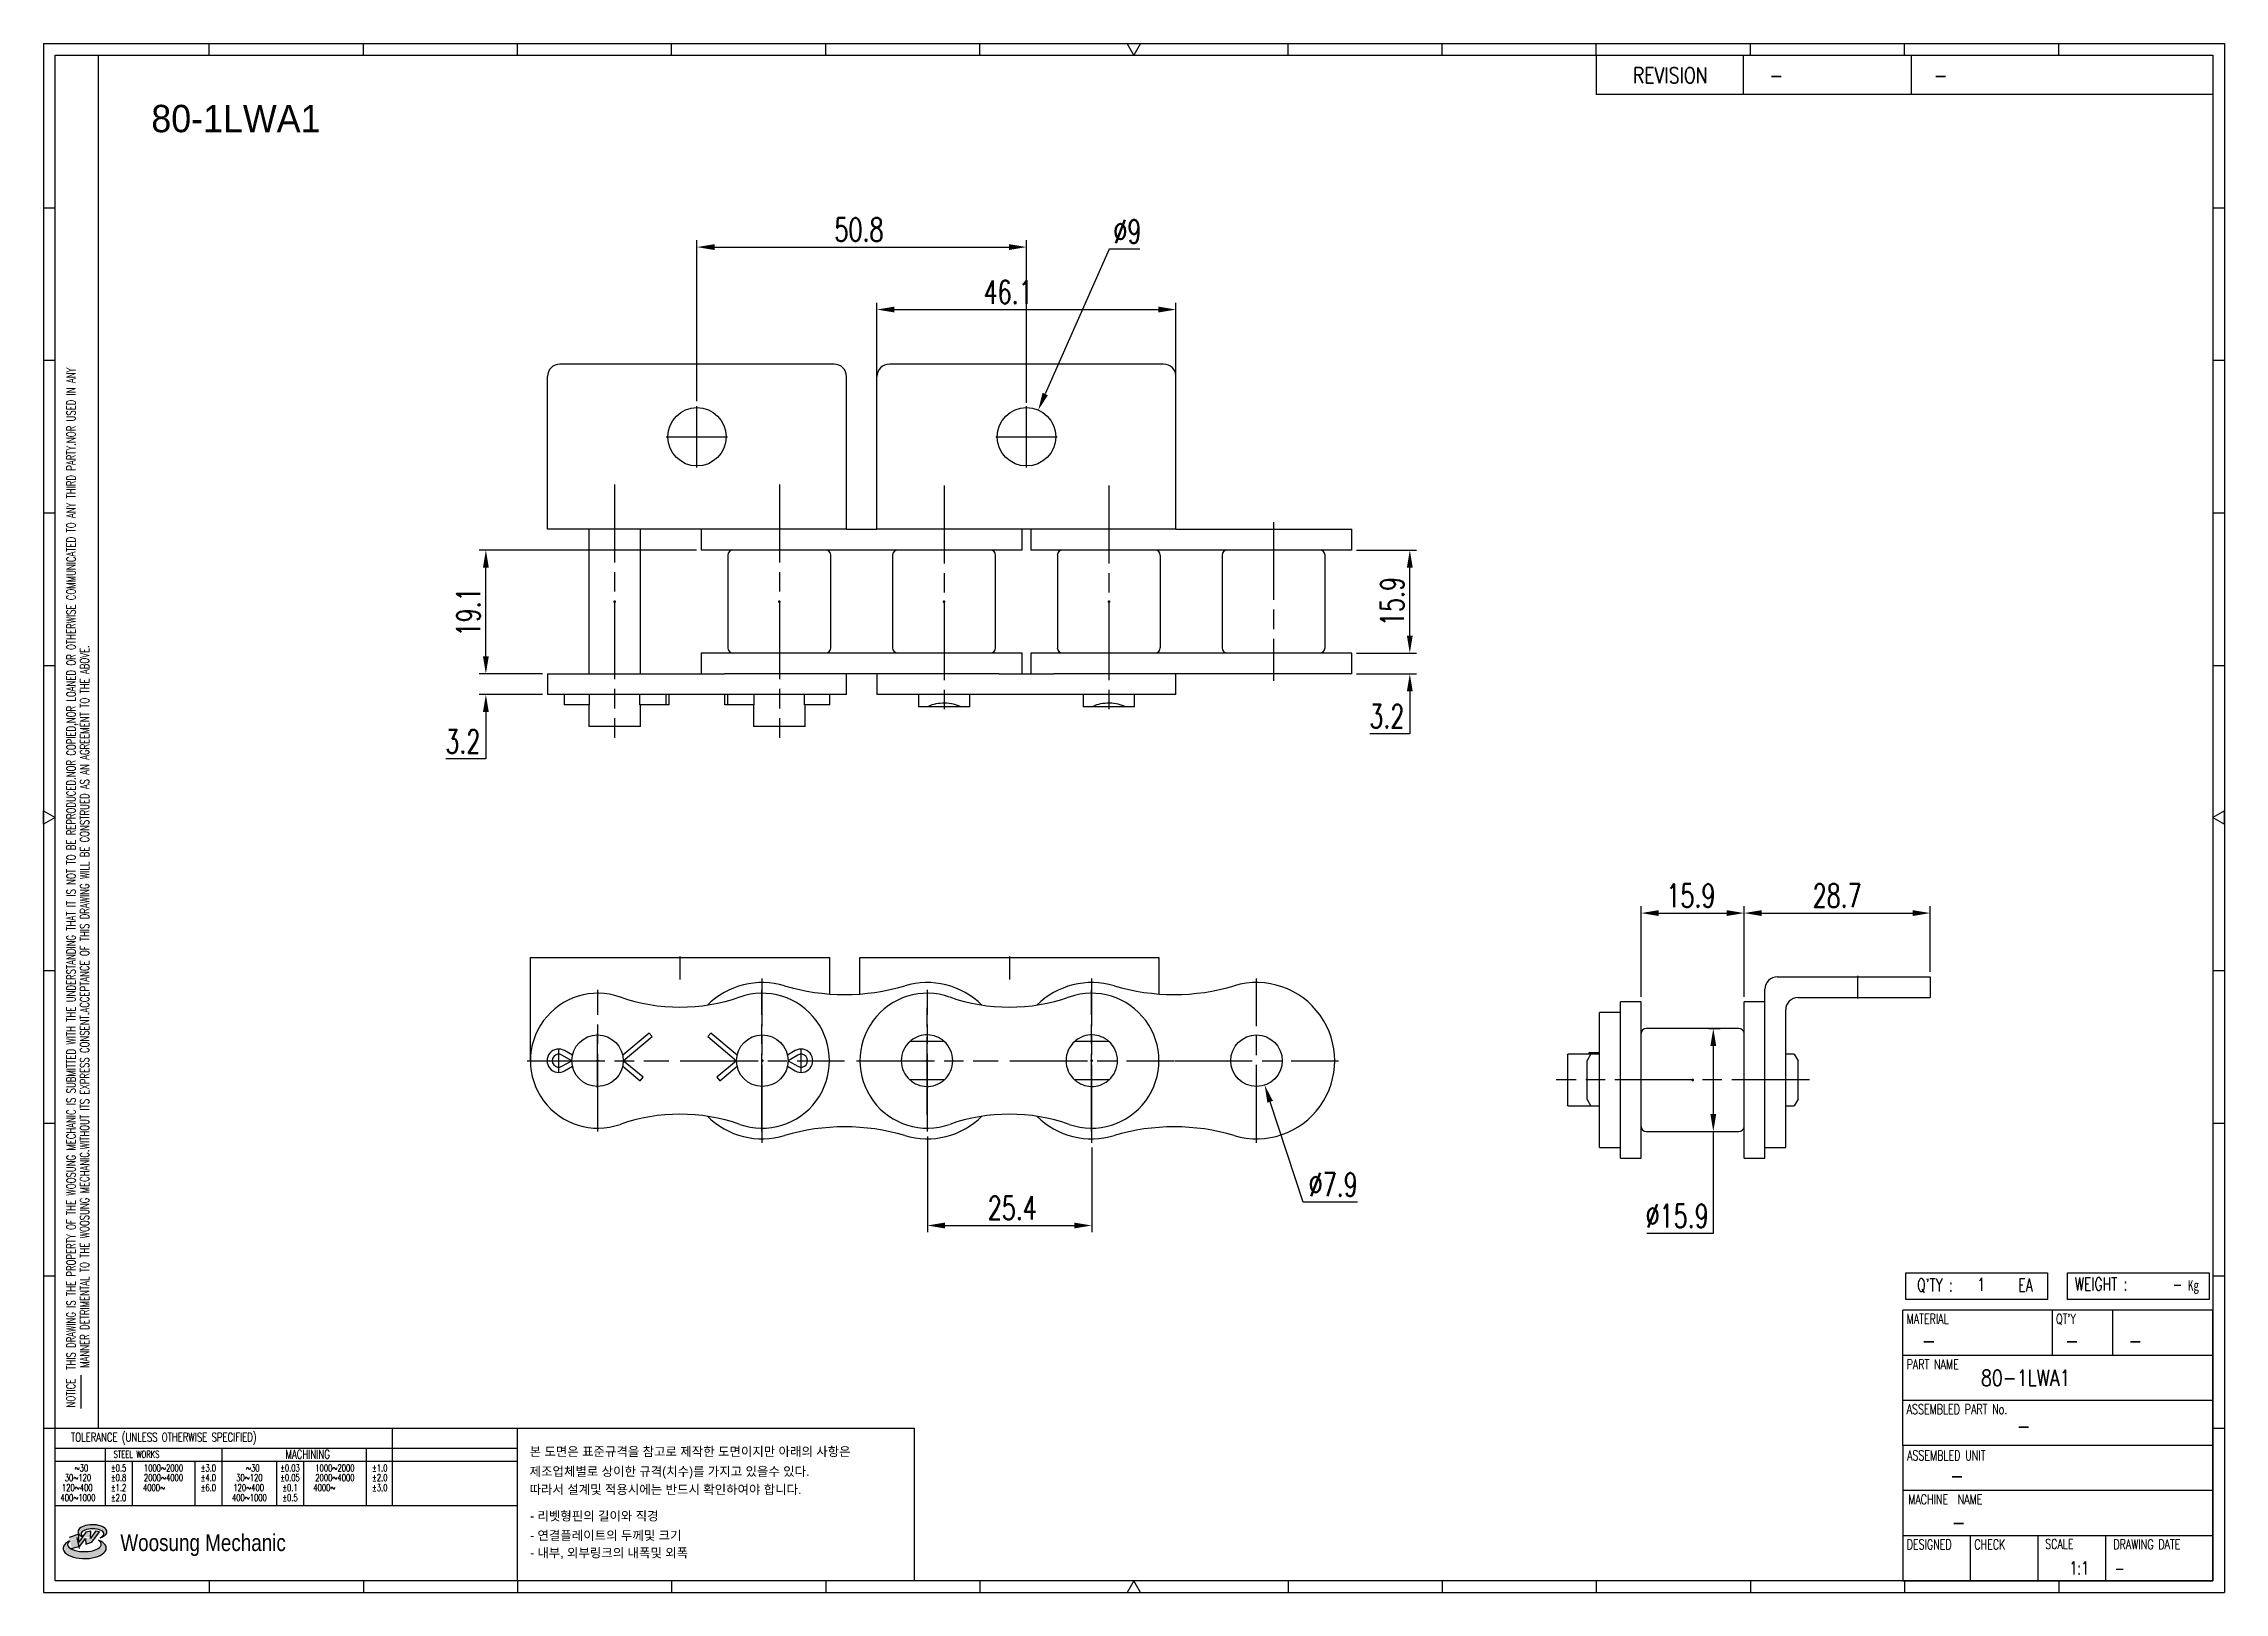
# Model space of a CAD drawing. Header units: millimetres. Extents: x 1209 to 1546, y 59 to 298.
import ezdxf
from ezdxf.enums import TextEntityAlignment as Align

# ---------------------------------------------------------------- set-up
doc = ezdxf.new("R2010")
doc.units = ezdxf.units.MM
doc.linetypes.add('AM_ISO08W050', pattern=[18, 12, -1.5, 3, -1.5])
doc.layers.get('Defpoints').update_dxf_attribs({"color": 80})
doc.layers.add('2d ConnectionPoints', color=7, linetype='Continuous', lineweight=50)
doc.layers.add('CL1', color=140, linetype='AM_ISO08W050', lineweight=25)
for name, color, linetype in [('S-DIM', 7, 'Continuous'), ('TITLE', 7, 'Continuous'), ('도면레이아웃', 7, 'Continuous')]:
    doc.layers.add(name, color=color, linetype=linetype)
doc.styles.add('HAN', font='ROMANS.shx', dxfattribs={"width": 0.7, "bigfont": 'whgtxt.shx'})
doc.styles.add('HKD_ST2', font='romans.shx', dxfattribs={"width": 0.7, "height": 4, "bigfont": '@extfont2.shx'})
doc.styles.add('HSG', font='SIMPLEX.shx', dxfattribs={"width": 0.7, "bigfont": 'HSG.shx'})
doc.styles.add('MtXpl_', font='Gulim.ttf')
doc.styles.add('SLDTEXTSTYLE4', font='arial.ttf', dxfattribs={"width": 0.8})
doc.dimstyles.new('AP1.5', dxfattribs={"dimscale": 1.5, "dimtxt": 2.4, "dimasz": 1.8, "dimexe": 0.7, "dimexo": 0.5, "dimgap": 0.6, "dimtad": 1, "dimtoh": 1, "dimdec": 1, "dimrnd": 0.01, "dimzin": 9, "dimdsep": 46, "dimtxsty": 'HSG', "dimcen": 0, "dimclrd": 251, "dimclre": 251, "dimclrt": 60, "dimazin": 2, "dimtp": 1, "dimtm": 1, "dimtfac": 0.5, "dimtdec": 1, "dimtofl": 0, "dimtmove": 0, "dimatfit": 3, "dimfxl": 0, "dimtvp": 1, "dimtolj": 2, "dimlwd": -1, "dimlwe": -1, "dimarcsym": 0})

# ---------------------------------------------------------------- blocks, each defined once
blk = doc.blocks.new('MAST')
at = {"layer": '도면레이아웃'}
h = blk.add_hatch(color=10, dxfattribs=at)
h.paths.add_polyline_path([(1.544, 35.177), (1.554, 34.966), (1.779, 35.034), (2.054, 35.422), (1.908, 35.446), (1.728, 35.167), (1.741, 35.439), (1.547, 35.405), (1.292, 35.041), (1.295, 35.33), (0.943, 35.208), (1.03, 34.8), (1.336, 34.885)])
edge = h.paths.add_edge_path()
edge.add_ellipse((1.795, 35.421), major_axis=(-0.53, 0), ratio=0.487785, start_angle=122.36065, end_angle=403.39574)
edge.add_line((1.411, 35.244), (1.419, 35.261))
edge.add_ellipse((1.798, 35.344), major_axis=(-0.423, 0), ratio=0.444396, start_angle=131.58977, end_angle=386.19408, ccw=False)
edge = h.paths.add_edge_path()
edge.add_ellipse((1.512, 34.815), major_axis=(-0.793, 0), ratio=0.480113, start_angle=314.67633, end_angle=590.85213)
edge.add_ellipse((1.501, 34.958), major_axis=(-0.62, 0), ratio=0.43311, start_angle=331.7024, end_angle=574.42495, ccw=False)
at = {"color": 140}
for p, q in [((0, 90.118), (80.15, 90.118)), ((0, 90.118), (0, 33.191)), ((80.15, 90.118), (80.15, 33.191)), ((57.068, 89.693), (57.068, 88.246)), ((62.47, 89.693), (62.47, 88.246)), ((68.635, 89.693), (68.635, 88.246)), ((79.725, 88.246), (57.068, 88.246)), ((68.449, 43.961), (68.449, 44.936)), ((68.449, 44.936), (73.654, 44.936)), ((73.654, 44.936), (73.654, 43.961)), ((74.39, 43.961), (74.39, 44.936)), ((74.39, 44.936), (79.595, 44.936)), ((79.595, 44.936), (79.595, 43.961)), ((68.336, 38.59), (68.336, 43.563)), ((79.725, 43.563), (68.336, 43.563)), ((73.654, 43.961), (68.449, 43.961)), ((73.827, 43.563), (73.827, 41.905)), ((79.595, 43.961), (74.39, 43.961)), ((76.037, 43.563), (76.037, 41.905)), ((79.725, 38.59), (79.725, 43.563)), ((79.725, 41.905), (68.336, 41.905)), ((79.725, 40.248), (68.336, 40.248)), ((68.336, 38.59), (68.336, 33.616)), ((79.725, 38.59), (68.336, 38.59)), ((79.725, 33.616), (79.725, 38.59)), ((79.725, 36.932), (68.336, 36.932)), ((79.725, 35.274), (68.336, 35.274)), ((70.822, 33.616), (70.822, 35.274)), ((73.309, 33.616), (73.309, 35.274)), ((75.796, 33.616), (75.796, 35.274)), ((0, 33.191), (80.15, 33.191)), ((68.336, 33.616), (79.725, 33.616))]:
    blk.add_line(p, q, dxfattribs=at)
for p, q in [((6.089, 89.693), (6.089, 90.118)), ((11.753, 89.693), (11.753, 90.118)), ((17.418, 89.693), (17.418, 90.118)), ((23.082, 89.693), (23.082, 90.118)), ((28.746, 89.693), (28.746, 90.118)), ((34.411, 89.693), (34.411, 90.118)), ((45.739, 89.693), (45.739, 90.118)), ((51.404, 89.693), (51.404, 90.118)), ((57.068, 89.693), (57.068, 90.118)), ((62.732, 89.693), (62.732, 90.118)), ((68.397, 89.693), (68.397, 90.118)), ((74.061, 89.693), (74.061, 90.118)), ((0, 84.085), (0.425, 84.085)), ((79.725, 84.085), (80.15, 84.085)), ((0, 78.478), (0.425, 78.478)), ((79.725, 78.478), (80.15, 78.478)), ((0, 72.87), (0.425, 72.87)), ((79.725, 72.87), (80.15, 72.87)), ((0, 67.262), (0.425, 67.262)), ((79.725, 67.262), (80.15, 67.262)), ((0, 56.047), (0.425, 56.047)), ((79.725, 56.047), (80.15, 56.047)), ((0, 50.439), (0.425, 50.439)), ((79.725, 50.439), (80.15, 50.439)), ((0, 44.832), (0.425, 44.832)), ((79.725, 44.832), (80.15, 44.832)), ((1.377, 39.947), (1.377, 41.174)), ((0, 39.224), (0.425, 39.224)), ((79.725, 39.224), (80.15, 39.224)), ((6.089, 33.616), (6.089, 33.191)), ((11.753, 33.616), (11.753, 33.191)), ((17.418, 33.616), (17.418, 33.191)), ((23.082, 33.616), (23.082, 33.191)), ((28.746, 33.616), (28.746, 33.191)), ((34.411, 33.616), (34.411, 33.191)), ((45.739, 33.616), (45.739, 33.191)), ((51.404, 33.616), (51.404, 33.191)), ((57.068, 33.616), (57.068, 33.191)), ((62.732, 33.616), (62.732, 33.191)), ((68.397, 33.616), (68.397, 33.191)), ((74.061, 33.616), (74.061, 33.191))]:
    blk.add_line(p, q)
at = {"color": 2}
for p, q in [((2.017, 39.224), (2.017, 89.693)), ((0.425, 39.224), (17.418, 39.224)), ((0.425, 38.487), (17.418, 38.487)), ((2.257, 38.487), (2.257, 36.382)), ((6.557, 38.5), (6.557, 36.382)), ((11.857, 38.487), (11.857, 36.382)), ((12.816, 39.224), (12.816, 36.382)), ((17.418, 33.616), (17.418, 39.224)), ((0.425, 38.012), (17.418, 38.012)), ((3.257, 38.012), (3.257, 36.382)), ((5.557, 38.012), (5.557, 36.382)), ((8.557, 38.012), (8.557, 36.382)), ((9.557, 38.026), (9.557, 36.382)), ((0.425, 36.382), (17.418, 36.382))]:
    blk.add_line(p, q, dxfattribs=at)
for points in [[(40.075, 89.693), (39.83, 90.118), (40.32, 90.118)], [(0.425, 61.679), (0, 61.433), (0, 61.924)], [(79.725, 61.679), (80.15, 61.433), (80.15, 61.924)], [(40.075, 33.616), (39.83, 33.191), (40.32, 33.191)]]:
    blk.add_lwpolyline(points, close=True)
at = {"color": 140}
blk.add_lwpolyline([(0.425, 89.693), (79.725, 89.693), (79.725, 33.616), (0.425, 33.616)], close=True, dxfattribs=at)
at = {"layer": '도면레이아웃'}
for p, q in [((1.295, 35.33), (0.943, 35.208)), ((1.547, 35.405), (1.292, 35.041)), ((1.292, 35.041), (1.295, 35.33)), ((1.741, 35.439), (1.547, 35.405)), ((1.908, 35.446), (1.728, 35.167)), ((1.728, 35.167), (1.741, 35.439)), ((1.779, 35.034), (2.054, 35.422)), ((2.054, 35.422), (1.908, 35.446)), ((1.03, 34.8), (1.336, 34.885)), ((1.224, 35.208), (1.311, 34.8)), ((1.224, 35.208), (1.224, 35.208)), ((1.336, 34.885), (1.544, 35.177)), ((1.419, 35.261), (1.411, 35.244)), ((1.544, 35.177), (1.554, 34.966)), ((1.554, 34.966), (1.779, 35.034))]:
    blk.add_line(p, q, dxfattribs=at)
for centre, major_axis, ratio, start_param, end_param in [((1.795, 35.421), (-0.53, 0), 0.487785, 2.135596, 7.040584), ((1.798, 35.344), (-0.423, 0), 0.444396, 2.296675, 6.740358), ((1.512, 34.815), (-0.793, 0), 0.480113, 5.492138, 10.312315), ((1.501, 34.958), (-0.62, 0), 0.43311, 5.789299, 10.025607)]:
    blk.add_ellipse(centre, major_axis=major_axis, ratio=ratio, start_param=start_param, end_param=end_param, dxfattribs=at)
for s, height, style, width, p in [('REVISION', 0.5806, 'HAN', 0.8, (58.415, 88.664)), ('-', 0.581, 'HAN', 0.8, (63.426, 88.664)), ('-', 0.581, 'HAN', 0.8, (69.468, 88.664)), ("Q'TY : ", 0.4746, 'HKD_ST2', 0.7, (68.857, 44.253)), ('1', 0.475, 'HKD_ST2', 0.7, (71.071, 44.275)), ('EA', 0.4746, 'HKD_ST2', 0.7, (72.578, 44.253)), ('WEIGHT : ', 0.4746, 'HKD_ST2', 0.7, (74.65, 44.286)), ('-', 0.581, 'HAN', 0.8, (69.029, 42.157)), ('-', 0.581, 'HAN', 0.8, (74.289, 42.157)), ('-', 0.581, 'HAN', 0.8, (76.623, 42.157)), ('-', 0.581, 'HAN', 0.8, (72.515, 39.013)), ('-', 0.581, 'HAN', 0.8, (70.067, 37.189)), ('-', 0.581, 'HAN', 0.8, (70.126, 35.48)), ('1:1', 0.4746, 'HKD_ST2', 0.7, (74.458, 33.848)), ('-', 0.475, 'HKD_ST2', 0.7, (76.112, 33.837))]:
    blk.add_text(s, height=height, dxfattribs=dict(style=style, width=width)).set_placement(p)
at = {"color": 6, "style": 'HKD_ST2', "width": 0.7}
for s, p in [(' THIS DRAWING IS THE PROPERTY OF THE WOOSUNG MECHANIC IS SUBMITTED WITH THE UNDERSTANDING THAT IT IS NOT TO BE REPRODUCED.NOR COPIED,NOR LOANED OR OTHERWISE COMMUNICATED TO ANY THIRD PARTY.NOR USED IN ANY', (1.173, 41.217)), ('MANNER DETRIMENTAL TO THE WOOSUNG MECHANIC.WITHOUT ITS EXPRESS CONSENT.ACCEPTANCE OF THIS DRAWING WILL BE CONSTRUED AS AN AGREEMENT TO THE ABOVE.', (1.672, 41.447))]:
    blk.add_text(s, height=0.326266, rotation=90, dxfattribs=at).set_placement(p)
at = {"style": 'HKD_ST2', "width": 0.7}
blk.add_text('-', height=0.475, dxfattribs=at).set_placement((78.613, 44.286), align=Align.RIGHT)
at = {"color": 254, "style": 'HKD_ST2', "width": 0.7}
for s, height, p in [('MATERIAL', 0.3651, (68.474, 43.425)), ("QT'Y", 0.3651, (73.965, 43.425)), ('PART NAME', 0.3651, (68.474, 41.756)), ('ASSEMBLED PART No.', 0.36511, (68.474, 40.109)), ('ASSEMBLED UNIT', 0.36511, (68.49, 38.408)), ('MACHINE  NAME', 0.36511, (68.532, 36.794)), ('DESIGNED', 0.3651, (68.474, 35.136)), ('CHECK', 0.3651, (70.961, 35.136)), ('SCALE', 0.3651, (73.566, 35.153)), ('DRAWING DATE', 0.36511, (76.071, 35.141))]:
    blk.add_text(s, height=height, dxfattribs=at).set_placement(p, align=Align.TOP_LEFT)
at = {"style": 'HKD_ST2', "width": 0.7}
blk.add_text('NOTICE', height=0.3263, rotation=90, dxfattribs=at).set_placement((1.163, 39.988))
blk.add_text('TOLERANCE (UNLESS OTHERWISE SPECIFIED)', height=0.32627, dxfattribs=at).set_placement((4.417, 38.896), align=Align.MIDDLE_CENTER)
at = {"color": 4, "style": 'HKD_ST2', "width": 0.7}
for s, height, p in [('%%12630', 0.261, (1.389, 37.762)), ('1000%%1262000', 0.26101, (4.407, 37.762)), ('%%12630', 0.261, (7.689, 37.762)), ('1000%%1262000', 0.26101, (10.707, 37.762)), ('120%%126400', 0.26101, (1.237, 37.045)), ('30%%126120', 0.261, (1.263, 37.411)), ('4000%%126', 0.261, (4.061, 37.045)), ('2000%%1264000', 0.26101, (4.407, 37.411)), ('120%%126400', 0.26101, (7.537, 37.045)), ('30%%126120', 0.261, (7.563, 37.411)), ('4000%%126', 0.261, (10.321, 37.045)), ('2000%%1264000', 0.26101, (10.707, 37.411)), ('400%%1261000', 0.26101, (1.263, 36.67)), ('400%%1261000', 0.26101, (7.563, 36.67))]:
    blk.add_text(s, height=height, dxfattribs=at).set_placement(p, align=Align.MIDDLE_CENTER)
for s, height, p in [('%%P0.5', 0.261, (2.757, 37.762)), ('STEEL WORKS', 0.26101, (3.416, 38.268)), ('%%P3.0', 0.261, (6.057, 37.762)), ('%%P0.03', 0.261, (9.057, 37.762)), ('MACHINING', 0.3263, (9.707, 38.27)), ('%%P1.0', 0.261, (12.357, 37.762)), ('%%P0.8', 0.261, (2.757, 37.411)), ('%%P1.2', 0.261, (2.757, 37.045)), ('%%P4.0', 0.261, (6.057, 37.411)), ('%%P6.0', 0.261, (6.057, 37.045)), ('%%P0.05', 0.261, (9.057, 37.411)), ('%%P0.1', 0.261, (9.057, 37.045)), ('%%P2.0', 0.261, (12.357, 37.411)), ('%%P3.0', 0.261, (12.357, 37.045)), ('%%P2.0', 0.261, (2.757, 36.67)), ('%%P0.5', 0.261, (9.057, 36.67))]:
    blk.add_text(s, height=height, dxfattribs=at).set_placement(p, align=Align.MIDDLE)
at = {"color": 1, "style": 'SLDTEXTSTYLE4', "width": 0.8}
blk.add_text('Woosung Mechanic', height=0.61957, dxfattribs=at).set_placement((2.822, 34.711))
at = {"layer": 'TITLE', "width": 0.8}
blk.add_text('Kg', height=0.3789, dxfattribs=at).set_placement((78.807, 44.286))
blk = doc.blocks.new('*D2')
at = {"layer": 'Defpoints', "color": 0, "transparency": 16777216}
for p in [(1361.02, 266.19), (1310.22, 241.67), (1361.02, 241.44)]:
    blk.add_point(p, dxfattribs=at)
at = {"layer": 'S-DIM', "color": 251, "linetype": 'ByBlock', "transparency": 16777216}
for p, q in [((1310.22, 242.42), (1310.22, 267.24)), ((1312.92, 266.19), (1358.32, 266.19)), ((1361.02, 242.19), (1361.02, 267.24))]:
    blk.add_line(p, q, dxfattribs=at)
at = {"layer": 'S-DIM', "color": 251, "transparency": 16777216}
for points in [[(1312.92, 266.64), (1312.92, 265.74), (1310.22, 266.19)], [(1358.32, 266.64), (1358.32, 265.74), (1361.02, 266.19)]]:
    blk.add_solid(points, dxfattribs=at)
at = {"layer": 'S-DIM', "color": 60, "transparency": 16777216, "insert": (1335.2, 268.89), "char_height": 3.6, "attachment_point": 5, "style": 'HSG'}
blk.add_mtext('\\A2;50.8', dxfattribs=at)
blk = doc.blocks.new('*D3')
at = {"layer": 'Defpoints', "color": 0, "transparency": 16777216}
for p in [(1384.07, 256.56), (1337.97, 245.12), (1384.07, 245.12)]:
    blk.add_point(p, dxfattribs=at)
at = {"layer": 'S-DIM', "color": 251, "linetype": 'ByBlock', "transparency": 16777216}
for p, q in [((1337.97, 245.87), (1337.97, 257.61)), ((1340.67, 256.56), (1381.37, 256.56)), ((1384.07, 245.87), (1384.07, 257.61))]:
    blk.add_line(p, q, dxfattribs=at)
at = {"layer": 'S-DIM', "color": 251, "transparency": 16777216}
for points in [[(1340.67, 257.01), (1340.67, 256.11), (1337.97, 256.56)], [(1381.37, 257.01), (1381.37, 256.11), (1384.07, 256.56)]]:
    blk.add_solid(points, dxfattribs=at)
at = {"layer": 'S-DIM', "color": 60, "transparency": 16777216, "insert": (1358.19, 259.26), "char_height": 3.6, "attachment_point": 5, "style": 'HSG'}
blk.add_mtext('\\A2;46.1', dxfattribs=at)
blk = doc.blocks.new('*D4')
at = {"layer": 'Defpoints', "color": 0, "transparency": 16777216}
for p in [(1362.83, 241.06), (1359.21, 232.83)]:
    blk.add_point(p, dxfattribs=at)
at = {"layer": 'S-DIM', "color": 251, "linetype": 'ByBlock', "transparency": 16777216}
for p, q in [((1373.75, 265.89), (1363.92, 243.54)), ((1378.49, 265.89), (1373.75, 265.89))]:
    blk.add_line(p, q, dxfattribs=at)
at = {"layer": 'S-DIM', "color": 251, "transparency": 16777216}
blk.add_solid([(1363.5, 243.72), (1364.33, 243.35), (1362.83, 241.06)], dxfattribs=at)
at = {"layer": 'S-DIM', "color": 60, "transparency": 16777216, "insert": (1376.57, 268.59), "char_height": 3.6, "attachment_point": 5, "style": 'HSG'}
blk.add_mtext('\\A2;∅9', dxfattribs=at)
blk = doc.blocks.new('*D5')
at = {"layer": 'Defpoints', "color": 0, "transparency": 16777216}
for p in [(1411.17, 203.6), (1420.12, 203.6), (1411.17, 200.4)]:
    blk.add_point(p, dxfattribs=at)
at = {"layer": 'S-DIM', "color": 251, "linetype": 'ByBlock', "transparency": 16777216}
for p, q in [((1420.12, 206.3), (1420.12, 209)), ((1411.92, 203.6), (1421.17, 203.6)), ((1411.92, 200.4), (1421.17, 200.4)), ((1420.12, 197.7), (1420.12, 191.15)), ((1420.12, 191.15), (1413.94, 191.15))]:
    blk.add_line(p, q, dxfattribs=at)
at = {"layer": 'S-DIM', "color": 251, "transparency": 16777216}
for points in [[(1419.67, 206.3), (1420.57, 206.3), (1420.12, 203.6)], [(1419.67, 197.7), (1420.57, 197.7), (1420.12, 200.4)]]:
    blk.add_solid(points, dxfattribs=at)
at = {"layer": 'S-DIM', "color": 60, "transparency": 16777216, "insert": (1416.58, 193.85), "char_height": 3.6, "attachment_point": 5, "style": 'HSG'}
blk.add_mtext('\\A2;3.2', dxfattribs=at)
blk = doc.blocks.new('*D6')
at = {"layer": 'Defpoints', "color": 0, "transparency": 16777216}
for p in [(1411.17, 219.48), (1420.12, 219.48), (1411.17, 203.6)]:
    blk.add_point(p, dxfattribs=at)
at = {"layer": 'S-DIM', "color": 251, "linetype": 'ByBlock', "transparency": 16777216}
for p, q in [((1411.92, 219.48), (1421.17, 219.48)), ((1420.12, 206.3), (1420.12, 216.78)), ((1411.92, 203.6), (1421.17, 203.6))]:
    blk.add_line(p, q, dxfattribs=at)
at = {"layer": 'S-DIM', "color": 251, "transparency": 16777216}
for points in [[(1419.67, 216.78), (1420.57, 216.78), (1420.12, 219.48)], [(1419.67, 206.3), (1420.57, 206.3), (1420.12, 203.6)]]:
    blk.add_solid(points, dxfattribs=at)
at = {"layer": 'S-DIM', "color": 60, "transparency": 16777216, "insert": (1417.42, 211.54), "char_height": 3.6, "attachment_point": 5, "rotation": 90, "style": 'HSG'}
blk.add_mtext('\\A2;15.9', dxfattribs=at)
blk = doc.blocks.new('*D7')
at = {"layer": 'Defpoints', "color": 0, "transparency": 16777216}
for p in [(1277.67, 200.4), (1287.17, 200.4), (1287.17, 197.2)]:
    blk.add_point(p, dxfattribs=at)
at = {"layer": 'S-DIM', "color": 251, "linetype": 'ByBlock', "transparency": 16777216}
for p, q in [((1277.67, 203.1), (1277.67, 205.8)), ((1286.42, 200.4), (1276.62, 200.4)), ((1286.42, 197.2), (1276.62, 197.2)), ((1277.67, 194.5), (1277.67, 187.26)), ((1277.67, 187.26), (1271.49, 187.26))]:
    blk.add_line(p, q, dxfattribs=at)
at = {"layer": 'S-DIM', "color": 251, "transparency": 16777216}
for points in [[(1277.22, 203.1), (1278.12, 203.1), (1277.67, 200.4)], [(1277.22, 194.5), (1278.12, 194.5), (1277.67, 197.2)]]:
    blk.add_solid(points, dxfattribs=at)
at = {"layer": 'S-DIM', "color": 60, "transparency": 16777216, "insert": (1274.13, 189.96), "char_height": 3.6, "attachment_point": 5, "style": 'HSG'}
blk.add_mtext('\\A2;3.2', dxfattribs=at)
blk = doc.blocks.new('*D8')
at = {"layer": 'Defpoints', "color": 0, "transparency": 16777216}
for p in [(1277.67, 219.48), (1310.87, 219.48), (1287.17, 200.4)]:
    blk.add_point(p, dxfattribs=at)
at = {"layer": 'S-DIM', "color": 251, "linetype": 'ByBlock', "transparency": 16777216}
for p, q in [((1310.12, 219.48), (1276.62, 219.48)), ((1277.67, 203.1), (1277.67, 216.78)), ((1286.42, 200.4), (1276.62, 200.4))]:
    blk.add_line(p, q, dxfattribs=at)
at = {"layer": 'S-DIM', "color": 251, "transparency": 16777216}
for points in [[(1277.22, 216.78), (1278.12, 216.78), (1277.67, 219.48)], [(1277.22, 203.1), (1278.12, 203.1), (1277.67, 200.4)]]:
    blk.add_solid(points, dxfattribs=at)
at = {"layer": 'S-DIM', "color": 60, "transparency": 16777216, "insert": (1274.97, 209.94), "char_height": 3.6, "attachment_point": 5, "rotation": 90, "style": 'HSG'}
blk.add_mtext('\\A2;19.1', dxfattribs=at)
blk = doc.blocks.new('*D9')
at = {"layer": 'Defpoints', "color": 0, "transparency": 16777216}
for p in [(1345.74, 129.82), (1371.09, 128.09), (1371.09, 115.33)]:
    blk.add_point(p, dxfattribs=at)
at = {"layer": 'S-DIM', "color": 251, "linetype": 'ByBlock', "transparency": 16777216}
for p, q in [((1345.74, 129.07), (1345.74, 114.28)), ((1371.09, 127.34), (1371.09, 114.28)), ((1348.44, 115.33), (1368.39, 115.33))]:
    blk.add_line(p, q, dxfattribs=at)
at = {"layer": 'S-DIM', "color": 251, "transparency": 16777216}
for points in [[(1348.44, 115.78), (1348.44, 114.88), (1345.74, 115.33)], [(1368.39, 115.78), (1368.39, 114.88), (1371.09, 115.33)]]:
    blk.add_solid(points, dxfattribs=at)
at = {"layer": 'S-DIM', "color": 60, "transparency": 16777216, "insert": (1358.84, 118.03), "char_height": 3.6, "attachment_point": 5, "style": 'HSG'}
blk.add_mtext('\\A2;25.4', dxfattribs=at)
blk = doc.blocks.new('*D10')
at = {"layer": 'Defpoints', "color": 0, "transparency": 16777216}
for p in [(1395.25, 144.51), (1397.74, 136.98)]:
    blk.add_point(p, dxfattribs=at)
at = {"layer": 'S-DIM', "color": 251, "linetype": 'ByBlock', "transparency": 16777216}
for p, q in [((1403.7, 118.93), (1398.59, 134.41)), ((1412.04, 118.93), (1403.7, 118.93))]:
    blk.add_line(p, q, dxfattribs=at)
at = {"layer": 'S-DIM', "color": 251, "transparency": 16777216}
blk.add_solid([(1399.01, 134.55), (1398.16, 134.27), (1397.74, 136.98)], dxfattribs=at)
at = {"layer": 'S-DIM', "color": 60, "transparency": 16777216, "insert": (1408.32, 121.63), "char_height": 3.6, "attachment_point": 5, "style": 'HSG'}
blk.add_mtext('\\A2;∅7.9', dxfattribs=at)
blk = doc.blocks.new('*D11')
at = {"layer": 'Defpoints', "color": 0, "transparency": 16777216}
for p in [(1471.67, 163.5), (1455.79, 149.82), (1471.67, 149.82)]:
    blk.add_point(p, dxfattribs=at)
at = {"layer": 'S-DIM', "color": 251, "linetype": 'ByBlock', "transparency": 16777216}
for p, q in [((1455.79, 150.57), (1455.79, 164.55)), ((1458.49, 163.5), (1468.97, 163.5)), ((1471.67, 150.57), (1471.67, 164.55))]:
    blk.add_line(p, q, dxfattribs=at)
at = {"layer": 'S-DIM', "color": 251, "transparency": 16777216}
for points in [[(1458.49, 163.95), (1458.49, 163.05), (1455.79, 163.5)], [(1468.97, 163.95), (1468.97, 163.05), (1471.67, 163.5)]]:
    blk.add_solid(points, dxfattribs=at)
at = {"layer": 'S-DIM', "color": 60, "transparency": 16777216, "insert": (1463.47, 166.2), "char_height": 3.6, "attachment_point": 5, "style": 'HSG'}
blk.add_mtext('\\A2;15.9', dxfattribs=at)
blk = doc.blocks.new('*D12')
at = {"layer": 'Defpoints', "color": 0, "transparency": 16777216}
for p in [(1500.33, 163.5), (1500.33, 153.67), (1471.67, 149.82)]:
    blk.add_point(p, dxfattribs=at)
at = {"layer": 'S-DIM', "color": 251, "linetype": 'ByBlock', "transparency": 16777216}
for p, q in [((1471.67, 150.57), (1471.67, 164.55)), ((1474.37, 163.5), (1497.63, 163.5)), ((1500.33, 154.42), (1500.33, 164.55))]:
    blk.add_line(p, q, dxfattribs=at)
at = {"layer": 'S-DIM', "color": 251, "transparency": 16777216}
for points in [[(1474.37, 163.95), (1474.37, 163.05), (1471.67, 163.5)], [(1497.63, 163.95), (1497.63, 163.05), (1500.33, 163.5)]]:
    blk.add_solid(points, dxfattribs=at)
at = {"layer": 'S-DIM', "color": 60, "transparency": 16777216, "insert": (1486, 166.2), "char_height": 3.6, "attachment_point": 5, "style": 'HSG'}
blk.add_mtext('\\A2;28.7', dxfattribs=at)
blk = doc.blocks.new('*D13')
at = {"layer": 'Defpoints', "color": 0, "transparency": 16777216}
for p in [(1465.45, 145.71), (1465.45, 129.83), (1466.91, 129.83)]:
    blk.add_point(p, dxfattribs=at)
at = {"layer": 'S-DIM', "color": 251, "linetype": 'ByBlock', "transparency": 16777216}
for p, q in [((1466.2, 145.71), (1467.96, 145.71)), ((1466.91, 143.01), (1466.91, 132.53)), ((1466.2, 129.83), (1467.96, 129.83)), ((1466.91, 129.83), (1466.91, 114.11)), ((1466.91, 114.11), (1456.65, 114.11))]:
    blk.add_line(p, q, dxfattribs=at)
at = {"layer": 'S-DIM', "color": 251, "transparency": 16777216}
for points in [[(1466.46, 143.01), (1467.36, 143.01), (1466.91, 145.71)], [(1466.46, 132.53), (1467.36, 132.53), (1466.91, 129.83)]]:
    blk.add_solid(points, dxfattribs=at)
at = {"layer": 'S-DIM', "color": 60, "transparency": 16777216, "insert": (1461.33, 116.81), "char_height": 3.6, "attachment_point": 5, "style": 'HSG'}
blk.add_mtext('\\A2;%%c15.9', dxfattribs=at)

msp = doc.modelspace()

# ---------------------------------------------------------------- linework, layer by layer
for p, q in [((1287.17, 222.68), (1287.17, 246.23)), ((1331.36, 248.14), (1289.08, 248.14)), ((1333.27, 222.68), (1333.27, 246.23)), ((1337.97, 222.68), (1337.97, 246.23)), ((1382.16, 248.14), (1339.88, 248.14)), ((1384.07, 222.68), (1384.07, 246.23)), ((1333.27, 222.68), (1287.17, 222.68)), ((1293.55, 222.68), (1293.55, 200.4)), ((1301.49, 200.4), (1301.49, 222.68)), ((1310.87, 222.68), (1310.87, 219.48)), ((1333.27, 222.68), (1337.97, 222.68)), ((1384.07, 222.68), (1337.97, 222.68)), ((1360.37, 219.48), (1360.37, 222.68)), ((1361.67, 222.68), (1361.67, 219.48)), ((1384.07, 222.68), (1411.17, 222.68)), ((1411.17, 219.48), (1411.17, 222.68)), ((1360.37, 219.48), (1310.87, 219.48)), ((1314.98, 218.69), (1314.98, 204.4)), ((1330.86, 204.4), (1330.86, 218.69)), ((1340.38, 218.69), (1340.38, 204.4)), ((1356.26, 204.4), (1356.26, 218.69)), ((1411.17, 219.48), (1361.67, 219.48)), ((1365.78, 218.69), (1365.78, 204.4)), ((1381.66, 204.4), (1381.66, 218.69)), ((1391.18, 218.69), (1391.18, 204.4)), ((1407.06, 204.4), (1407.06, 218.69)), ((1310.87, 203.6), (1310.87, 200.4)), ((1360.37, 203.6), (1310.87, 203.6)), ((1360.37, 200.4), (1360.37, 203.6)), ((1361.67, 203.6), (1361.67, 200.4)), ((1411.17, 203.6), (1361.67, 203.6)), ((1411.17, 200.4), (1411.17, 203.6)), ((1287.17, 200.4), (1314.45, 200.4)), ((1287.17, 200.4), (1287.17, 197.2)), ((1356.79, 200.4), (1314.45, 200.4)), ((1333.27, 197.2), (1333.27, 200.4)), ((1337.97, 200.4), (1337.97, 197.2)), ((1356.79, 200.4), (1365.25, 200.4)), ((1411.17, 200.4), (1365.25, 200.4)), ((1384.07, 197.2), (1384.07, 200.4)), ((1333.27, 197.2), (1287.17, 197.2)), ((1289.73, 197.2), (1289.73, 195.6)), ((1293.64, 195.6), (1289.73, 195.6)), ((1293.55, 195.6), (1293.55, 192.29)), ((1293.64, 195.6), (1293.64, 197.2)), ((1301.39, 195.6), (1301.39, 197.2)), ((1305.92, 195.6), (1301.39, 195.6)), ((1301.49, 192.29), (1301.49, 195.6)), ((1305.46, 195.6), (1305.46, 197.2)), ((1305.92, 195.6), (1305.92, 197.2)), ((1314.52, 195.6), (1314.52, 197.2)), ((1319.04, 195.6), (1314.52, 195.6)), ((1314.98, 195.6), (1314.98, 197.2)), ((1318.95, 195.6), (1318.95, 192.29)), ((1319.04, 195.6), (1319.04, 197.2)), ((1326.79, 195.6), (1326.79, 197.2)), ((1330.71, 195.6), (1326.79, 195.6)), ((1326.89, 192.29), (1326.89, 195.6)), ((1330.71, 195.6), (1330.71, 197.2)), ((1384.07, 197.2), (1337.97, 197.2)), ((1344.35, 197.2), (1344.35, 195.29)), ((1352.29, 195.29), (1344.35, 195.29)), ((1352.29, 195.29), (1352.29, 197.2)), ((1369.75, 197.2), (1369.75, 195.29)), ((1377.69, 195.29), (1369.75, 195.29)), ((1377.69, 195.29), (1377.69, 197.2)), ((1301.49, 192.29), (1293.55, 192.29)), ((1326.89, 192.29), (1318.95, 192.29)), ((1284.54, 140.74), (1284.54, 156.64)), ((1284.54, 156.64), (1330.64, 156.64)), ((1330.64, 156.64), (1330.64, 151.03)), ((1335.34, 156.64), (1381.44, 156.64)), ((1335.34, 151.03), (1335.34, 156.64)), ((1381.44, 156.64), (1381.44, 151.03)), ((1474.87, 149.82), (1474.87, 151.76)), ((1476.78, 153.67), (1500.33, 153.67)), ((1500.33, 153.67), (1500.33, 150.47)), ((1452.59, 148.17), (1449.39, 148.17)), ((1449.39, 127.37), (1449.39, 148.17)), ((1455.79, 149.82), (1452.59, 149.82)), ((1452.59, 125.72), (1452.59, 149.82)), ((1455.79, 125.72), (1455.79, 149.82)), ((1474.87, 149.82), (1471.67, 149.82)), ((1471.67, 125.72), (1471.67, 149.82)), ((1474.87, 125.72), (1474.87, 149.82)), ((1478.07, 127.37), (1478.07, 148.56)), ((1479.98, 150.47), (1500.33, 150.47)), ((1302.83, 145.01), (1298.77, 141.6)), ((1303.29, 144.46), (1302.83, 145.01)), ((1312.35, 145.01), (1311.89, 144.46)), ((1316.42, 141.6), (1312.35, 145.01)), ((1470.87, 145.71), (1456.58, 145.71)), ((1290.9, 140.74), (1289.4, 141.61)), ((1291.02, 141.6), (1289.8, 142.3)), ((1298.86, 140.74), (1303.29, 144.46)), ((1311.89, 144.46), (1316.32, 140.74)), ((1325.38, 142.3), (1324.17, 141.6)), ((1325.78, 141.61), (1324.29, 140.74)), ((1348.32, 143.72), (1343.07, 143.72)), ((1373.72, 143.72), (1368.47, 143.72)), ((1444.48, 133.8), (1444.48, 141.74)), ((1448.05, 141.74), (1444.48, 141.74)), ((1447.48, 140.74), (1448.05, 141.74)), ((1447.79, 142.03), (1449.39, 142.03)), ((1447.79, 141.74), (1447.79, 142.03)), ((1449.39, 141.74), (1448.05, 141.74)), ((1479.4, 141.74), (1478.07, 141.74)), ((1479.4, 141.74), (1479.98, 140.74)), ((1289.4, 139.88), (1290.9, 140.74)), ((1289.8, 139.19), (1291.02, 139.89)), ((1298.77, 139.89), (1301.44, 137.65)), ((1301.9, 138.2), (1298.86, 140.74)), ((1301.44, 137.65), (1301.9, 138.2)), ((1316.32, 140.74), (1313.29, 138.2)), ((1313.29, 138.2), (1313.75, 137.65)), ((1313.75, 137.65), (1316.42, 139.89)), ((1324.17, 139.89), (1325.38, 139.19)), ((1324.29, 140.74), (1325.78, 139.88)), ((1447.48, 134.79), (1447.48, 140.74)), ((1479.98, 134.79), (1479.98, 140.74)), ((1348.32, 137.77), (1343.07, 137.77)), ((1373.72, 137.77), (1368.47, 137.77)), ((1448.05, 133.8), (1447.48, 134.79)), ((1479.98, 134.79), (1479.4, 133.8)), ((1444.48, 133.8), (1448.05, 133.8)), ((1448.05, 133.8), (1449.39, 133.8)), ((1478.07, 133.8), (1479.4, 133.8)), ((1456.58, 129.83), (1470.87, 129.83)), ((1449.39, 127.37), (1452.59, 127.37)), ((1452.59, 125.72), (1455.79, 125.72)), ((1471.67, 125.72), (1474.87, 125.72)), ((1474.87, 127.37), (1478.07, 127.37))]:
    msp.add_line(p, q)
for points in [[(1350.94, 195.29), (1350.67, 195.42), (1350.39, 195.53), (1350.08, 195.63), (1349.77, 195.71), (1349.44, 195.77), (1349.1, 195.82), (1348.76, 195.85), (1348.42, 195.87), (1348.07, 195.86), (1347.73, 195.84), (1347.39, 195.8), (1347.05, 195.75), (1346.73, 195.68), (1346.42, 195.59), (1346.12, 195.48), (1345.84, 195.37), (1345.69, 195.29)], [(1376.34, 195.29), (1376.07, 195.42), (1375.79, 195.53), (1375.48, 195.63), (1375.17, 195.71), (1374.84, 195.77), (1374.5, 195.82), (1374.16, 195.85), (1373.82, 195.87), (1373.47, 195.86), (1373.13, 195.84), (1372.79, 195.8), (1372.45, 195.75), (1372.13, 195.68), (1371.82, 195.59), (1371.52, 195.48), (1371.24, 195.37), (1371.09, 195.29)], [(1348.32, 143.72), (1348.05, 143.94), (1347.76, 144.13), (1347.46, 144.3), (1347.14, 144.44), (1346.81, 144.55), (1346.48, 144.64), (1346.14, 144.69), (1345.79, 144.71), (1345.44, 144.71), (1345.1, 144.67), (1344.76, 144.6), (1344.43, 144.51), (1344.1, 144.38), (1343.79, 144.23), (1343.5, 144.05), (1343.22, 143.85), (1343.07, 143.72)], [(1373.72, 143.72), (1373.45, 143.94), (1373.16, 144.13), (1372.86, 144.3), (1372.54, 144.44), (1372.21, 144.55), (1371.88, 144.64), (1371.54, 144.69), (1371.19, 144.71), (1370.84, 144.71), (1370.5, 144.67), (1370.16, 144.6), (1369.83, 144.51), (1369.5, 144.38), (1369.19, 144.23), (1368.9, 144.05), (1368.62, 143.85), (1368.47, 143.72)], [(1343.07, 137.77), (1343.34, 137.55), (1343.62, 137.36), (1343.93, 137.19), (1344.24, 137.05), (1344.57, 136.94), (1344.91, 136.85), (1345.25, 136.8), (1345.59, 136.78), (1345.94, 136.78), (1346.29, 136.82), (1346.62, 136.89), (1346.96, 136.98), (1347.28, 137.11), (1347.59, 137.26), (1347.89, 137.44), (1348.17, 137.64), (1348.32, 137.77)], [(1368.47, 137.77), (1368.74, 137.55), (1369.02, 137.36), (1369.33, 137.19), (1369.64, 137.05), (1369.97, 136.94), (1370.31, 136.85), (1370.65, 136.8), (1370.99, 136.78), (1371.34, 136.78), (1371.69, 136.82), (1372.02, 136.89), (1372.36, 136.98), (1372.68, 137.11), (1372.99, 137.26), (1373.29, 137.44), (1373.57, 137.64), (1373.72, 137.77)]]:
    msp.add_lwpolyline(points)
at = {"color": 140}
msp.add_lwpolyline([(1282.55, 84.07), (1343.71, 84.07), (1343.71, 60.54), (1282.55, 60.54)], close=True, dxfattribs=at)
for centre, radius in [((1310.22, 236.94), 4.5), ((1361.02, 236.94), 4.5), ((1294.89, 140.74), 3.97), ((1320.29, 140.74), 3.97), ((1396.49, 140.74), 3.97)]:
    msp.add_circle(centre, radius)
for centre, radius, start, end in [((1289.08, 246.23), 1.91, 90, 180), ((1331.36, 246.23), 1.91, 0, 90), ((1339.88, 246.23), 1.91, 90, 180), ((1382.16, 246.23), 1.91, 0, 90), ((1315.77, 218.69), 0.794, 90, 180), ((1330.06, 218.69), 0.794, 0, 90), ((1341.17, 218.69), 0.794, 90, 180), ((1355.46, 218.69), 0.794, 0, 90), ((1366.57, 218.69), 0.794, 90, 180), ((1380.86, 218.69), 0.794, 360, 90), ((1391.97, 218.69), 0.794, 90, 180), ((1406.26, 218.69), 0.794, 360, 90), ((1315.77, 204.4), 0.794, 180, 270), ((1330.06, 204.4), 0.794, 270, 0), ((1341.17, 204.4), 0.794, 180, 270), ((1355.46, 204.4), 0.794, 270, 0), ((1366.57, 204.4), 0.794, 180, 270), ((1380.86, 204.4), 0.794, 270, 0), ((1391.97, 204.4), 0.794, 180, 270), ((1406.26, 204.4), 0.794, 270, 0), ((1320.29, 140.74), 12.05, 73.3994, 134.6498), ((1332.99, 183.34), 32.4, 253.3994, 286.6006), ((1345.69, 140.74), 12.05, 45.3502, 106.6006), ((1371.09, 140.74), 12.05, 73.3994, 134.6498), ((1383.79, 183.34), 32.4, 253.3994, 286.6006), ((1396.49, 140.74), 12.05, 253.3994, 106.6006), ((1476.78, 151.76), 1.91, 90, 180), ((1294.94, 140.74), 10.4, 70.7046, 289.2954), ((1307.59, 176.88), 27.88, 250.7046, 289.2954), ((1320.24, 140.74), 10.4, 250.7046, 109.2954), ((1345.74, 140.74), 10.4, 70.7046, 289.2954), ((1358.39, 176.88), 27.88, 250.7046, 289.2954), ((1371.04, 140.74), 10.4, 250.7046, 109.2954), ((1479.98, 148.56), 1.91, 90, 180), ((1456.58, 144.91), 0.794, 90, 180), ((1470.87, 144.91), 0.794, 0, 90), ((1288.9, 140.74), 1.8, 60, 300), ((1288.9, 140.74), 0.998, 60, 300), ((1326.28, 140.74), 1.8, 240, 120), ((1326.28, 140.74), 0.998, 240, 120), ((1345.69, 140.74), 3.97, 131.4096, 228.5904), ((1345.69, 140.74), 3.97, 311.4096, 48.5904), ((1371.09, 140.74), 3.97, 131.4096, 228.5904), ((1371.09, 140.74), 3.97, 311.4096, 48.5904), ((1307.59, 104.61), 27.88, 70.7046, 109.2954), ((1320.29, 140.74), 12.05, 225.3502, 286.6006), ((1345.69, 140.74), 12.05, 253.3994, 314.6498), ((1358.39, 104.61), 27.88, 70.7046, 109.2954), ((1371.09, 140.74), 12.05, 225.3502, 286.6006), ((1332.99, 98.15), 32.4, 73.3994, 106.6006), ((1383.79, 98.15), 32.4, 73.3994, 106.6006), ((1456.58, 130.62), 0.794, 180, 270), ((1470.87, 130.62), 0.794, 270, 0)]:
    msp.add_arc(centre, radius, start, end)
at = {"layer": '2d ConnectionPoints'}
for p in [(1297.52, 211.54), (1322.92, 211.54), (1322.92, 211.54), (1348.32, 211.54), (1348.32, 211.54), (1373.72, 211.54), (1294.89, 140.74), (1320.29, 140.74), (1320.29, 140.74), (1345.69, 140.74), (1345.69, 140.74), (1371.09, 140.74), (1463.73, 137.77), (1463.73, 137.77), (1463.73, 137.77), (1463.73, 137.77)]:
    msp.add_point(p, dxfattribs=at)
at = {"layer": 'CL1'}
for p, q in [((1310.22, 232.22), (1310.22, 241.67)), ((1361.02, 232.22), (1361.02, 241.67)), ((1305.49, 236.94), (1314.94, 236.94)), ((1356.29, 236.94), (1365.74, 236.94)), ((1297.52, 229.57), (1297.52, 190.52)), ((1322.92, 229.57), (1322.92, 190.52)), ((1348.32, 229.42), (1348.32, 193.67)), ((1373.72, 229.42), (1373.72, 193.67)), ((1399.12, 223.8), (1399.12, 199.29)), ((1307.59, 156.8), (1307.59, 153.28)), ((1358.39, 156.8), (1358.39, 153.28)), ((1294.94, 129.82), (1294.94, 151.66)), ((1320.24, 129.82), (1320.24, 151.66)), ((1320.29, 128.09), (1320.29, 153.4)), ((1345.74, 129.82), (1345.74, 151.66)), ((1371.04, 129.82), (1371.04, 151.66)), ((1371.09, 128.09), (1371.09, 153.4)), ((1396.49, 128.09), (1396.49, 153.4)), ((1489.13, 153.83), (1489.13, 150.31)), ((1345.69, 132.41), (1345.69, 149.08)), ((1294.89, 136.58), (1294.89, 144.91)), ((1288.9, 138.86), (1288.9, 142.63)), ((1326.28, 138.86), (1326.28, 142.63)), ((1284.02, 140.74), (1305.86, 140.74)), ((1307.64, 140.74), (1332.94, 140.74)), ((1334.82, 140.74), (1356.66, 140.74)), ((1358.44, 140.74), (1383.74, 140.74)), ((1383.84, 140.74), (1409.14, 140.74)), ((1481.75, 137.77), (1442.7, 137.77))]:
    msp.add_line(p, q, dxfattribs=at)

# ---------------------------------------------------------------- block references
at = {"color": 140, "xscale": 4.19495623747351, "yscale": 4.19495623747351, "zscale": 4.19495623747351}
msp.add_blockref('MAST', (1209.48, -80.48), dxfattribs=at)

# ---------------------------------------------------------------- texts
at = {"color": 254, "style": 'MtXpl_'}
msp.add_text('80-1LWA1', height=4.221, dxfattribs=at).set_placement((1226.09, 283.9))
at = {"style": 'HAN', "width": 0.8}
msp.add_text('80-1LWA1', height=2.436, dxfattribs=at).set_placement((1508.19, 90.62))
at = {"color": 140, "style": 'MtXpl_'}
for s, p in [('본 도면은 표준규격을 참고로 제작한 도면이지만 아래의 사항은', (1284.41, 79.78)), ('제조업체별로 상이한 규격(치수)를 가지고 있을수 있다.', (1284.41, 76.72)), ('따라서 설계및 적용시에는 반드시 확인하여야 합니다.', (1284.41, 73.93)), ('- 리벳형핀의 길이와 직경', (1284.49, 69.84)), ('- 연결플레이트의 두께및 크기', (1284.49, 66.85)), ('- 내부, 외부링크의 내폭및 외폭', (1284.49, 64.16))]:
    msp.add_text(s, height=1.4072, dxfattribs=at).set_placement(p)

# ---------------------------------------------------------------- dimensions: what is measured, and where the dimension line sits
at = {"layer": 'S-DIM'}
for base, p1, p2, picture, middle in [((1361.02, 266.19), (1310.22, 241.67), (1361.02, 241.44), '*D2', (1335.2, 266.19)), ((1384.07, 256.56), (1337.97, 245.12), (1384.07, 245.12), '*D3', (1358.19, 256.56)), ((1471.67, 163.5), (1455.79, 149.82), (1471.67, 149.82), '*D11', (1463.47, 163.5)), ((1371.09213099, 115.33424855), (1345.74213099, 129.82488155), (1371.09213099, 128.09238155), '*D9', (1358.84083524, 115.33424855))]:
    dim = msp.add_linear_dim(base=base, p1=p1, p2=p2, dimstyle='AP1.5', dxfattribs=at)
    dim.commit()
    dim.dimension.update_dxf_attribs({"geometry": picture, "text_midpoint": middle, "dimtype": 128})
for p1, p2, picture, middle in [((1359.21, 232.83), (1362.83, 241.06), '*D4', (1376.57, 265.89)), ((1395.25, 144.51), (1397.74, 136.98), '*D10', (1408.32, 118.93))]:
    dim = msp.add_diameter_dim_2p(p1=p1, p2=p2, dimstyle='AP1.5', dxfattribs=at)
    dim.commit()
    dim.dimension.update_dxf_attribs({"geometry": picture, "text_midpoint": middle, "dimtype": 131})
for base, p1, p2, picture, middle in [((1277.67, 219.48), (1287.17, 200.4), (1310.87, 219.48), '*D8', (1274.97, 209.94)), ((1420.12, 219.48), (1411.17, 203.6), (1411.17, 219.48), '*D6', (1417.42, 211.54))]:
    dim = msp.add_linear_dim(base=base, p1=p1, p2=p2, angle=90, dimstyle='AP1.5', override={"dimtmove": 1}, dxfattribs=at)
    dim.commit()
    dim.dimension.update_dxf_attribs({"geometry": picture, "text_midpoint": middle})
for base, p1, p2, picture, middle in [((1420.12, 203.6), (1411.17, 200.4), (1411.17, 203.6), '*D5', (1416.58, 191.15)), ((1277.67, 200.4), (1287.17, 197.2), (1287.17, 200.4), '*D7', (1274.13, 187.26))]:
    dim = msp.add_linear_dim(base=base, p1=p1, p2=p2, angle=90, dimstyle='AP1.5', dxfattribs=at)
    dim.commit()
    dim.dimension.update_dxf_attribs({"geometry": picture, "text_midpoint": middle, "dimtype": 128})
dim = msp.add_linear_dim(base=(1500.33, 163.5), p1=(1471.67, 149.82), p2=(1500.33, 153.67), dimstyle='AP1.5', override={"dimtmove": 1}, dxfattribs=at)
dim.commit()
dim.dimension.update_dxf_attribs({"geometry": '*D12', "text_midpoint": (1486, 166.2)})
dim = msp.add_linear_dim(base=(1466.91, 129.83), p1=(1465.45, 145.71), p2=(1465.45, 129.83), angle=90, text='%%c<>', dimstyle='AP1.5', dxfattribs=at)
dim.commit()
dim.dimension.update_dxf_attribs({"geometry": '*D13', "text_midpoint": (1461.33, 114.11), "dimtype": 128})

doc.saveas('drawing.dxf')
